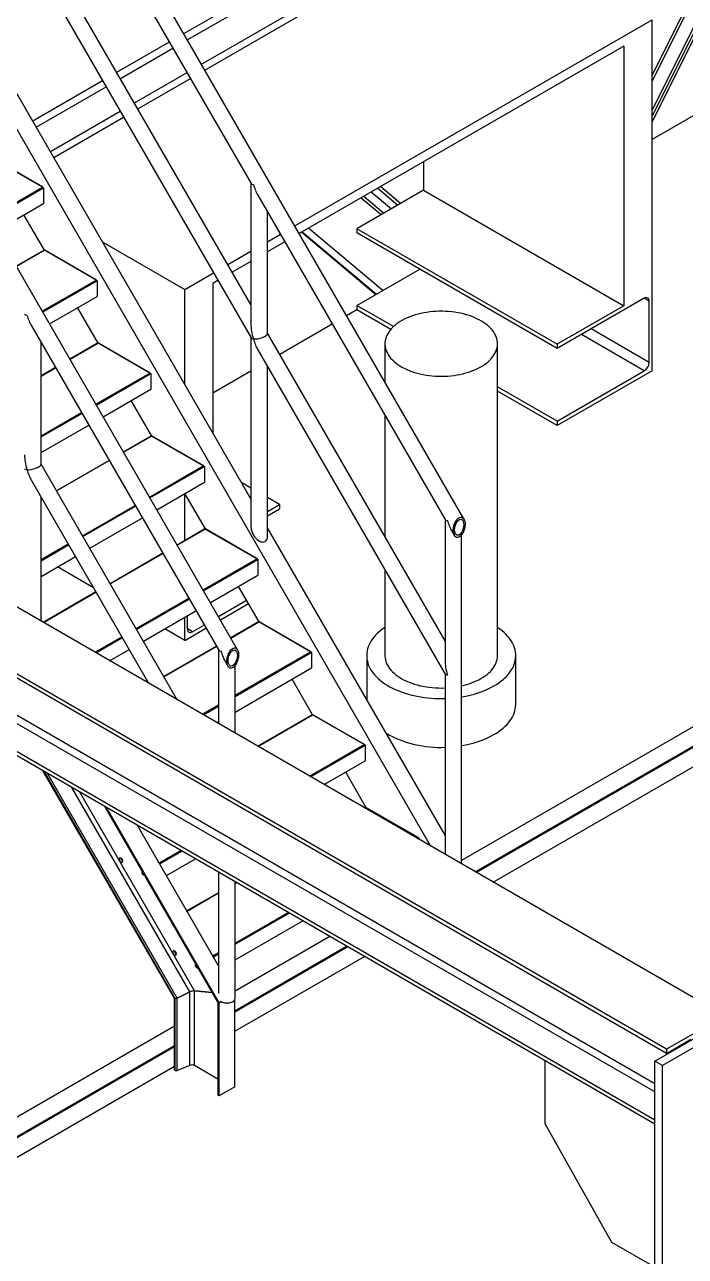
# Model space of a CAD drawing. Header units: inches. Extents: x -1490 to 2215, y -1057 to 1547.
# Drawn here: x -1198.8 to -1146.5, y 1190.7 to 1288.3 of the extents above; entities that cross this region are included whole.
import ezdxf

# ---------------------------------------------------------------- set-up
doc = ezdxf.new("R2010")
doc.units = ezdxf.units.IN
doc.header["$MEASUREMENT"] = 0

msp = doc.modelspace()

# ---------------------------------------------------------------- linework, layer by layer
at = {"color": 7, "linetype": 'Continuous', "lineweight": 25}
for p, q in [((-1186.202, 1287.554), (-1151.971, 1307.316)), ((-1185.919, 1287.064), (-1151.688, 1306.826)), ((-1184.798, 1285.123), (-1150.567, 1304.885)), ((-1184.533, 1284.664), (-1150.302, 1304.425)), ((-1164, 1249.099), (-1192.491, 1298.448)), ((-1193.63, 1297.79), (-1180.87, 1275.688)), ((-1180.879, 1266.087), (-1197.23, 1294.406)), ((-1198.211, 1293.477), (-1180.87, 1263.44)), ((-1144.252, 1293.946), (-1149.1, 1284.269)), ((-1144.126, 1293.728), (-1149.1, 1283.799)), ((-1143.511, 1292.663), (-1149.1, 1281.506)), ((-1143.385, 1292.445), (-1149.1, 1281.037)), ((-1143.263, 1292.234), (-1149.1, 1280.582)), ((-1177.404, 1272.315), (-1149.1, 1288.655)), ((-1149.1, 1260.847), (-1149.1, 1288.655)), ((-1181.941, 1238.742), (-1210.432, 1288.091)), ((-1191.506, 1284.492), (-1187.341, 1286.897)), ((-1191.223, 1284.003), (-1187.058, 1286.407)), ((-1151.327, 1286.565), (-1177.056, 1271.713)), ((-1151.327, 1286.565), (-1151.327, 1265.991)), ((-1190.102, 1282.062), (-1185.937, 1284.466)), ((-1139.065, 1284.962), (-1149.1, 1279.168)), ((-1198.174, 1280.643), (-1192.645, 1283.835)), ((-1189.837, 1281.602), (-1185.672, 1284.007)), ((-1180.879, 1250.686), (-1199.535, 1282.999)), ((-1197.892, 1280.153), (-1192.362, 1283.345)), ((-1166.653, 1223.189), (-1200.772, 1282.284)), ((-1196.771, 1278.212), (-1191.241, 1281.404)), ((-1196.506, 1277.752), (-1190.976, 1280.945)), ((-1197.403, 1275.384), (-1201.497, 1277.748)), ((-1197.374, 1275.387), (-1201.468, 1277.75)), ((-1167.195, 1277.405), (-1167.195, 1275.152)), ((-1180.879, 1275.705), (-1180.879, 1264.549)), ((-1201.673, 1272.919), (-1197.403, 1275.384)), ((-1201.632, 1272.848), (-1197.362, 1275.313)), ((-1197.374, 1275.354), (-1197.362, 1275.361)), ((-1197.366, 1275.335), (-1197.342, 1275.349)), ((-1197.362, 1275.361), (-1197.362, 1275.337)), ((-1197.362, 1275.313), (-1197.321, 1275.337)), ((-1197.342, 1275.349), (-1197.321, 1275.337)), ((-1197.321, 1275.337), (-1197.321, 1274.098)), ((-1180.333, 1274.759), (-1165.492, 1249.054)), ((-1167.195, 1275.152), (-1172.485, 1272.098)), ((-1171.941, 1274.665), (-1170.353, 1273.329)), ((-1171.34, 1275.012), (-1169.752, 1273.676)), ((-1170.819, 1275.313), (-1169.231, 1273.977)), ((-1170.591, 1275.445), (-1169.003, 1274.108)), ((-1167.195, 1275.152), (-1151.327, 1265.991)), ((-1201.096, 1271.919), (-1197.321, 1274.098)), ((-1172.137, 1274.552), (-1170.549, 1273.216)), ((-1197.239, 1270.39), (-1198.865, 1273.207)), ((-1179.564, 1263.79), (-1179.564, 1273.427)), ((-1176.851, 1271.831), (-1170.97, 1266.881)), ((-1176.818, 1271.85), (-1170.937, 1266.9)), ((-1176.297, 1272.151), (-1170.415, 1267.201)), ((-1156.617, 1262.938), (-1172.485, 1272.098)), ((-1172.485, 1272.098), (-1172.485, 1271.761)), ((-1156.617, 1262.6), (-1172.485, 1271.761)), ((-1192.626, 1271.033), (-1186.126, 1267.28)), ((-1179.564, 1271.068), (-1178.543, 1271.658)), ((-1178.195, 1271.055), (-1179.564, 1270.265)), ((-1197.276, 1270.389), (-1199.478, 1269.118)), ((-1199.47, 1269.103), (-1197.247, 1270.386)), ((-1193.153, 1268.023), (-1197.247, 1270.386)), ((-1193.124, 1268.026), (-1197.218, 1270.389)), ((-1182.708, 1269.254), (-1180.879, 1270.309)), ((-1143.347, 1209.735), (-1247.247, 1269.715)), ((-1180.879, 1269.506), (-1182.36, 1268.651)), ((-1172.485, 1266.006), (-1167.501, 1268.884)), ((-1197.423, 1265.558), (-1193.153, 1268.023)), ((-1197.382, 1265.487), (-1193.112, 1267.952)), ((-1193.124, 1267.992), (-1193.112, 1267.999)), ((-1193.116, 1267.974), (-1193.092, 1267.988)), ((-1193.112, 1267.999), (-1193.112, 1267.976)), ((-1193.112, 1267.952), (-1193.071, 1267.976)), ((-1193.092, 1267.988), (-1193.071, 1267.976)), ((-1193.071, 1267.976), (-1193.071, 1266.737)), ((-1186.126, 1267.28), (-1183.846, 1268.596)), ((-1183.498, 1267.993), (-1183.899, 1267.762)), ((-1147.94, 1207.083), (-1251.84, 1267.063)), ((-1186.126, 1259.774), (-1186.126, 1267.28)), ((-1183.899, 1267.762), (-1183.899, 1255.916)), ((-1147.94, 1206.757), (-1251.84, 1266.737)), ((-1196.846, 1264.558), (-1193.071, 1266.737)), ((-1192.989, 1263.029), (-1194.615, 1265.846)), ((-1169.593, 1264.337), (-1172.485, 1266.006)), ((-1172.485, 1266.006), (-1172.485, 1265.669)), ((-1149.713, 1266.586), (-1156.617, 1262.6)), ((-1151.327, 1265.991), (-1156.617, 1262.938)), ((-1149.323, 1266.361), (-1149.713, 1266.586)), ((-1149.323, 1261.507), (-1149.323, 1266.361)), ((-1172.485, 1265.669), (-1173.296, 1265.2)), ((-1169.802, 1264.12), (-1172.485, 1265.669)), ((-1198.274, 1264.402), (-1183.433, 1238.697)), ((-1174.435, 1264.543), (-1178.6, 1262.139)), ((-1149.323, 1261.507), (-1153.917, 1264.159)), ((-1197.505, 1253.433), (-1197.505, 1263.07)), ((-1193.026, 1263.028), (-1195.228, 1261.757)), ((-1195.22, 1261.742), (-1192.997, 1263.025)), ((-1188.903, 1260.662), (-1192.997, 1263.025)), ((-1188.874, 1260.665), (-1192.968, 1263.028)), ((-1180.879, 1263.457), (-1180.879, 1248.498)), ((-1165.502, 1239.452), (-1179.564, 1263.809)), ((-1170.262, 1262.982), (-1170.262, 1259.945)), ((-1161.344, 1238.278), (-1161.344, 1262.982)), ((-1156.617, 1262.938), (-1156.617, 1262.6)), ((-1149.713, 1260.831), (-1154.697, 1263.709)), ((-1148.872, 1203.697), (-1249.913, 1262.027)), ((-1148.872, 1204.35), (-1249.63, 1262.517)), ((-1180.333, 1262.51), (-1165.492, 1236.806)), ((-1196.367, 1261.099), (-1197.505, 1260.442)), ((-1197.505, 1260.423), (-1196.359, 1261.085)), ((-1179.564, 1247.739), (-1179.564, 1261.179)), ((-1148.872, 1201.473), (-1251.84, 1260.915)), ((-1148.872, 1201.146), (-1251.84, 1260.588)), ((-1193.173, 1258.197), (-1188.903, 1260.662)), ((-1193.132, 1258.126), (-1188.862, 1260.591)), ((-1188.874, 1260.631), (-1188.862, 1260.638)), ((-1188.866, 1260.612), (-1188.842, 1260.626)), ((-1188.862, 1260.638), (-1188.862, 1260.615)), ((-1188.862, 1260.591), (-1188.821, 1260.615)), ((-1188.842, 1260.626), (-1188.821, 1260.615)), ((-1188.821, 1260.615), (-1188.821, 1259.376)), ((-1180.879, 1260.823), (-1183.899, 1259.08)), ((-1149.1, 1260.847), (-1156.617, 1256.508)), ((-1156.617, 1256.846), (-1149.713, 1260.831)), ((-1192.596, 1257.197), (-1188.821, 1259.376)), ((-1156.617, 1256.846), (-1161.344, 1259.575)), ((-1156.617, 1256.508), (-1161.344, 1259.238)), ((-1188.739, 1255.668), (-1190.365, 1258.485)), ((-1197.505, 1255.696), (-1194.312, 1257.54)), ((-1197.505, 1255.602), (-1194.271, 1257.469)), ((-1170.262, 1257.315), (-1170.262, 1247.697)), ((-1197.505, 1254.363), (-1193.734, 1256.54)), ((-1156.617, 1256.846), (-1156.617, 1256.508)), ((-1188.776, 1255.667), (-1190.978, 1254.396)), ((-1190.97, 1254.381), (-1188.747, 1255.664)), ((-1184.653, 1253.301), (-1188.747, 1255.664)), ((-1184.624, 1253.304), (-1188.718, 1255.667)), ((-1186.721, 1234.774), (-1197.505, 1253.452)), ((-1192.117, 1253.738), (-1196.282, 1251.334)), ((-1196.273, 1251.319), (-1192.109, 1253.723)), ((-1188.923, 1250.836), (-1184.653, 1253.301)), ((-1188.882, 1250.765), (-1184.612, 1253.23)), ((-1184.624, 1253.27), (-1184.612, 1253.277)), ((-1184.616, 1253.251), (-1184.592, 1253.265)), ((-1184.612, 1253.277), (-1184.612, 1253.253)), ((-1184.612, 1253.23), (-1184.571, 1253.253)), ((-1184.592, 1253.265), (-1184.571, 1253.253)), ((-1184.571, 1253.253), (-1184.571, 1252.015)), ((-1198.274, 1252.153), (-1188.998, 1236.088)), ((-1188.346, 1249.836), (-1184.571, 1252.015)), ((-1180.879, 1251.552), (-1181.629, 1251.985)), ((-1197.505, 1240.999), (-1197.505, 1250.822)), ((-1197.421, 1250.676), (-1197.505, 1250.628)), ((-1197.505, 1250.608), (-1197.412, 1250.662)), ((-1186.126, 1247.382), (-1186.126, 1251.117)), ((-1184.489, 1248.307), (-1186.115, 1251.124)), ((-1178.609, 1250.242), (-1179.564, 1250.793)), ((-1179.564, 1249.69), (-1178.609, 1250.242)), ((-1178.609, 1250.242), (-1178.609, 1249.904)), ((-1194.227, 1247.774), (-1190.062, 1250.178)), ((-1194.186, 1247.703), (-1190.021, 1250.107)), ((-1179.564, 1249.353), (-1178.609, 1249.904)), ((-1193.649, 1246.774), (-1189.484, 1249.178)), ((-1184.526, 1248.306), (-1186.728, 1247.034)), ((-1186.72, 1247.02), (-1184.497, 1248.303)), ((-1180.403, 1245.939), (-1184.497, 1248.303)), ((-1180.374, 1245.942), (-1184.468, 1248.306)), ((-1165.502, 1224.052), (-1179.564, 1248.409)), ((-1165.502, 1249.071), (-1165.502, 1237.915)), ((-1164.956, 1248.124), (-1164.759, 1247.784)), ((-1119.057, 1248.087), (-1164.187, 1222.034)), ((-1164.187, 1221.765), (-1164.187, 1247.862)), ((-1197.505, 1245.882), (-1195.366, 1247.117)), ((-1197.505, 1245.787), (-1195.325, 1247.046)), ((-1187.867, 1246.377), (-1192.032, 1243.973)), ((-1192.023, 1243.958), (-1187.859, 1246.362)), ((-1163.105, 1221.14), (-1119.057, 1246.568)), ((-1119.057, 1246.454), (-1163.005, 1221.083)), ((-1197.505, 1244.548), (-1194.788, 1246.117)), ((-1184.673, 1243.475), (-1180.403, 1245.939)), ((-1184.632, 1243.404), (-1180.362, 1245.868)), ((-1180.374, 1245.909), (-1180.362, 1245.916)), ((-1180.366, 1245.89), (-1180.342, 1245.904)), ((-1180.362, 1245.916), (-1180.362, 1245.892)), ((-1180.362, 1245.868), (-1180.321, 1245.892)), ((-1180.342, 1245.904), (-1180.321, 1245.892)), ((-1180.321, 1245.892), (-1180.321, 1244.654)), ((-1193.365, 1243.652), (-1196.211, 1245.295)), ((-1184.096, 1242.475), (-1180.321, 1244.654)), ((-1170.262, 1245.067), (-1170.262, 1238.278)), ((-1161.69, 1220.324), (-1119.057, 1244.935)), ((-1180.239, 1240.945), (-1181.865, 1243.762)), ((-1193.171, 1243.315), (-1197.344, 1240.906)), ((-1197.327, 1240.896), (-1193.162, 1243.3)), ((-1189.977, 1240.413), (-1185.812, 1242.817)), ((-1189.936, 1240.342), (-1185.771, 1242.746)), ((-1181.219, 1242.643), (-1183.449, 1241.356)), ((-1189.399, 1239.413), (-1185.234, 1241.817)), ((-1185.903, 1240.389), (-1185.903, 1241.431)), ((-1183.303, 1241.102), (-1181.073, 1242.39)), ((-1186.126, 1239.473), (-1186.126, 1241.303)), ((-1184.588, 1240.698), (-1185.513, 1240.164)), ((-1180.276, 1240.944), (-1182.478, 1239.673)), ((-1182.47, 1239.658), (-1180.247, 1240.942)), ((-1176.153, 1238.578), (-1180.247, 1240.942)), ((-1176.124, 1238.581), (-1180.218, 1240.944)), ((-1193.233, 1238.533), (-1191.116, 1239.755)), ((-1193.151, 1238.486), (-1191.075, 1239.684)), ((-1186.126, 1239.473), (-1187.71, 1240.388)), ((-1186.126, 1239.473), (-1184.442, 1240.445)), ((-1185.513, 1240.164), (-1185.903, 1240.389)), ((-1192.078, 1237.866), (-1190.538, 1238.755)), ((-1183.617, 1239.016), (-1187.782, 1236.611)), ((-1187.773, 1236.597), (-1183.609, 1239.001)), ((-1183.443, 1238.714), (-1183.443, 1232.881)), ((-1182.128, 1235.129), (-1176.153, 1238.578)), ((-1182.128, 1235.035), (-1176.112, 1238.507)), ((-1176.124, 1238.548), (-1176.112, 1238.555)), ((-1176.116, 1238.529), (-1176.092, 1238.543)), ((-1176.112, 1238.555), (-1176.112, 1238.531)), ((-1176.112, 1238.507), (-1176.071, 1238.531)), ((-1176.092, 1238.543), (-1176.071, 1238.531)), ((-1176.071, 1238.531), (-1176.071, 1237.292)), ((-1182.896, 1237.767), (-1182.7, 1237.427)), ((-1171.709, 1238.278), (-1171.709, 1234.802)), ((-1159.898, 1234.42), (-1159.898, 1238.278)), ((-1182.128, 1232.122), (-1182.128, 1237.505)), ((-1182.128, 1233.796), (-1176.071, 1237.292)), ((-1165.502, 1236.822), (-1165.502, 1222.524)), ((-1175.989, 1233.584), (-1177.615, 1236.401)), ((-1184.732, 1233.626), (-1183.443, 1234.37)), ((-1184.65, 1233.578), (-1183.443, 1234.275)), ((-1183.578, 1232.959), (-1183.443, 1233.037)), ((-1176.026, 1233.583), (-1180.342, 1231.091)), ((-1180.325, 1231.082), (-1175.997, 1233.58)), ((-1171.903, 1231.217), (-1175.997, 1233.58)), ((-1171.874, 1231.22), (-1175.968, 1233.583)), ((-1176.232, 1228.718), (-1171.903, 1231.217)), ((-1176.15, 1228.671), (-1171.862, 1231.146)), ((-1171.874, 1231.186), (-1171.862, 1231.193)), ((-1171.866, 1231.168), (-1171.842, 1231.182)), ((-1171.862, 1231.193), (-1171.862, 1231.17)), ((-1171.862, 1231.146), (-1171.821, 1231.17)), ((-1171.842, 1231.182), (-1171.821, 1231.17)), ((-1171.821, 1231.17), (-1171.821, 1229.931)), ((-1175.077, 1228.052), (-1171.821, 1229.931)), ((-1186.939, 1211.12), (-1197.333, 1229.122)), ((-1186.871, 1211.113), (-1197.236, 1229.066)), ((-1186.729, 1211.143), (-1196.997, 1228.928)), ((-1171.739, 1226.223), (-1173.365, 1229.04)), ((-1185.718, 1211.629), (-1195.06, 1227.81)), ((-1185.344, 1211.708), (-1194.431, 1227.447)), ((-1192.464, 1226.312), (-1183.503, 1210.79)), ((-1183.472, 1210.777), (-1192.429, 1226.291)), ((-1183.404, 1210.77), (-1192.333, 1226.235)), ((-1171.776, 1226.222), (-1171.842, 1226.184)), ((-1171.825, 1226.174), (-1171.747, 1226.219)), ((-1167.653, 1223.856), (-1171.747, 1226.219)), ((-1167.624, 1223.859), (-1171.718, 1226.222)), ((-1183.443, 1213.695), (-1189.858, 1224.807)), ((-1167.731, 1223.811), (-1167.653, 1223.856)), ((-1167.649, 1223.764), (-1167.612, 1223.785)), ((-1167.624, 1223.825), (-1167.612, 1223.832)), ((-1167.616, 1223.806), (-1167.592, 1223.82)), ((-1167.612, 1223.832), (-1167.612, 1223.808)), ((-1167.612, 1223.785), (-1167.571, 1223.808)), ((-1167.592, 1223.82), (-1167.571, 1223.808)), ((-1167.571, 1223.808), (-1167.571, 1223.719)), ((-1188.145, 1221.841), (-1186.433, 1222.829)), ((-1188.104, 1221.77), (-1186.351, 1222.782)), ((-1187.568, 1220.841), (-1185.278, 1222.163)), ((-1183.443, 1221.103), (-1183.443, 1211.507)), ((-1182.128, 1211.127), (-1182.128, 1220.344)), ((-1182.043, 1220.295), (-1182.128, 1220.246)), ((-1182.128, 1220.227), (-1182.026, 1220.285)), ((-1183.443, 1219.487), (-1185.951, 1218.039)), ((-1185.942, 1218.024), (-1183.443, 1219.467)), ((-1182.128, 1215.5), (-1177.932, 1217.922)), ((-1182.128, 1215.405), (-1177.85, 1217.875)), ((-1182.128, 1214.167), (-1176.777, 1217.255)), ((-1182.166, 1210.136), (-1173.306, 1215.251)), ((-1173.206, 1215.194), (-1182.166, 1210.022)), ((-1174.621, 1216.01), (-1182.128, 1211.677)), ((-1183.895, 1214.479), (-1183.443, 1214.741)), ((-1183.854, 1214.408), (-1183.443, 1214.646)), ((-1182.166, 1208.503), (-1171.891, 1214.435)), ((-1186.729, 1211.143), (-1185.718, 1211.629)), ((-1185.718, 1211.629), (-1186.729, 1211.143)), ((-1185.718, 1205.804), (-1185.718, 1211.629)), ((-1185.344, 1211.708), (-1183.954, 1211.571)), ((-1185.344, 1205.786), (-1185.344, 1211.708)), ((-1183.954, 1211.571), (-1185.344, 1211.708)), ((-1186.939, 1211.12), (-1186.871, 1211.113)), ((-1186.939, 1205.433), (-1186.939, 1211.12)), ((-1186.871, 1211.113), (-1186.939, 1211.12)), ((-1186.871, 1205.394), (-1186.871, 1211.113)), ((-1186.729, 1205.387), (-1186.729, 1211.143)), ((-1183.504, 1210.792), (-1183.504, 1203.477)), ((-1183.472, 1203.432), (-1183.472, 1210.777)), ((-1183.472, 1210.777), (-1183.404, 1210.77)), ((-1183.404, 1210.77), (-1183.472, 1210.777)), ((-1183.404, 1210.77), (-1183.25, 1210.859)), ((-1183.25, 1210.859), (-1183.404, 1210.77)), ((-1183.404, 1203.392), (-1183.404, 1210.77)), ((-1182.166, 1204.107), (-1182.166, 1210.999)), ((-1148.872, 1206.137), (-1141.709, 1210.272)), ((-1143.347, 1209.735), (-1147.94, 1207.083)), ((-1186.939, 1208.899), (-1209.314, 1195.982)), ((-1208.647, 1194.849), (-1186.939, 1207.381)), ((-1145.29, 1207.507), (-1148.267, 1205.788)), ((-1147.94, 1206.757), (-1146.013, 1207.869)), ((-1186.939, 1207.266), (-1208.597, 1194.764)), ((-1147.94, 1207.083), (-1147.94, 1206.757)), ((-1207.93, 1193.63), (-1186.939, 1205.748)), ((-1186.871, 1205.394), (-1186.939, 1205.433)), ((-1185.718, 1205.804), (-1186.729, 1205.387)), ((-1183.504, 1204.724), (-1185.344, 1205.786)), ((-1157.576, 1201.167), (-1157.576, 1206.171)), ((-1148.267, 1205.788), (-1148.872, 1206.137)), ((-1148.872, 929.403), (-1148.872, 1206.137)), ((-1148.267, 929.054), (-1148.267, 1205.788)), ((-1183.404, 1203.392), (-1183.472, 1203.432)), ((-1182.166, 1204.107), (-1183.404, 1203.392)), ((-1152.273, 1191.778), (-1157.576, 1201.167)), ((-1148.872, 1189.814), (-1152.273, 1191.778))]:
    msp.add_line(p, q, dxfattribs=at)
at = {"color": 7, "linetype": 'Continuous', "lineweight": 25, "flags": 128}
for points in [[(-1162.65, 1261.162), (-1162.48, 1261.266), (-1162.32, 1261.375), (-1162.171, 1261.489), (-1162.033, 1261.608), (-1161.906, 1261.731), (-1161.792, 1261.858), (-1161.69, 1261.989), (-1161.6, 1262.122), (-1161.524, 1262.258), (-1161.461, 1262.397), (-1161.412, 1262.537), (-1161.375, 1262.678), (-1161.353, 1262.821), (-1161.345, 1262.964), (-1161.35, 1263.107), (-1161.369, 1263.25), (-1161.401, 1263.392), (-1161.448, 1263.532), (-1161.507, 1263.671), (-1161.58, 1263.808), (-1161.666, 1263.942), (-1161.765, 1264.073), (-1161.876, 1264.201), (-1162, 1264.325), (-1162.135, 1264.445), (-1162.282, 1264.561), (-1162.439, 1264.671), (-1162.607, 1264.776), (-1162.784, 1264.876), (-1162.972, 1264.97), (-1163.167, 1265.058), (-1163.371, 1265.139), (-1163.583, 1265.214), (-1163.801, 1265.282), (-1164.025, 1265.342), (-1164.255, 1265.396), (-1164.49, 1265.442), (-1164.729, 1265.48), (-1164.971, 1265.511), (-1165.216, 1265.533), (-1165.463, 1265.548), (-1165.71, 1265.555), (-1165.958, 1265.554), (-1166.205, 1265.545), (-1166.452, 1265.528), (-1166.696, 1265.504), (-1166.937, 1265.471), (-1167.175, 1265.431), (-1167.409, 1265.383), (-1167.637, 1265.328), (-1167.86, 1265.265), (-1168.077, 1265.196), (-1168.287, 1265.119), (-1168.489, 1265.036), (-1168.682, 1264.947), (-1168.867, 1264.852), (-1169.042, 1264.751), (-1169.208, 1264.644), (-1169.362, 1264.532), (-1169.506, 1264.416), (-1169.638, 1264.295), (-1169.759, 1264.169), (-1169.867, 1264.041), (-1169.963, 1263.909), (-1170.045, 1263.774), (-1170.115, 1263.636), (-1170.171, 1263.497), (-1170.214, 1263.356), (-1170.244, 1263.214), (-1170.259, 1263.071), (-1170.261, 1262.928), (-1170.249, 1262.785), (-1170.223, 1262.643), (-1170.183, 1262.502), (-1170.13, 1262.362), (-1170.064, 1262.224), (-1169.985, 1262.088), (-1169.892, 1261.956), (-1169.787, 1261.826), (-1169.67, 1261.7), (-1169.54, 1261.578), (-1169.399, 1261.46), (-1169.247, 1261.347), (-1169.085, 1261.239), (-1168.912, 1261.137), (-1168.729, 1261.04), (-1168.538, 1260.949), (-1168.338, 1260.864), (-1168.13, 1260.786), (-1167.915, 1260.715), (-1167.694, 1260.651), (-1167.466, 1260.594), (-1167.234, 1260.544), (-1166.997, 1260.502), (-1166.756, 1260.467), (-1166.513, 1260.441), (-1166.267, 1260.422), (-1166.02, 1260.411), (-1165.772, 1260.408), (-1165.524, 1260.413), (-1165.277, 1260.426), (-1165.032, 1260.447), (-1164.789, 1260.475), (-1164.55, 1260.512), (-1164.314, 1260.556), (-1164.083, 1260.607), (-1163.857, 1260.666), (-1163.637, 1260.732), (-1163.423, 1260.805), (-1163.218, 1260.885), (-1163.02, 1260.971), (-1162.83, 1261.063), (-1162.65, 1261.162)], [(-1170.262, 1240.513), (-1170.362, 1240.444), (-1170.538, 1240.315), (-1170.703, 1240.18), (-1170.857, 1240.041), (-1170.999, 1239.898), (-1171.128, 1239.752), (-1171.245, 1239.601), (-1171.35, 1239.448), (-1171.441, 1239.292), (-1171.519, 1239.134), (-1171.584, 1238.973), (-1171.636, 1238.811), (-1171.674, 1238.648), (-1171.698, 1238.484), (-1171.708, 1238.319), (-1171.705, 1238.154), (-1171.687, 1237.99), (-1171.656, 1237.826), (-1171.612, 1237.663), (-1171.554, 1237.502), (-1171.482, 1237.342), (-1171.397, 1237.185), (-1171.299, 1237.03), (-1171.188, 1236.879), (-1171.065, 1236.73), (-1170.929, 1236.585), (-1170.782, 1236.444), (-1170.622, 1236.307), (-1170.452, 1236.175), (-1170.27, 1236.048), (-1170.079, 1235.926), (-1169.877, 1235.81), (-1169.665, 1235.699), (-1169.445, 1235.594), (-1169.216, 1235.496), (-1168.979, 1235.404), (-1168.735, 1235.318), (-1168.484, 1235.24), (-1168.227, 1235.169), (-1167.964, 1235.105), (-1167.696, 1235.048), (-1167.423, 1234.999), (-1167.147, 1234.958), (-1166.868, 1234.924), (-1166.586, 1234.899), (-1166.302, 1234.881), (-1166.017, 1234.871), (-1165.732, 1234.869), (-1165.502, 1234.873)], [(-1161.627, 1235.867), (-1161.43, 1235.986), (-1161.244, 1236.111), (-1161.068, 1236.241), (-1160.903, 1236.375), (-1160.749, 1236.514), (-1160.608, 1236.657), (-1160.478, 1236.804), (-1160.361, 1236.954), (-1160.256, 1237.107), (-1160.165, 1237.263), (-1160.087, 1237.422), (-1160.022, 1237.582), (-1159.97, 1237.744), (-1159.932, 1237.908), (-1159.908, 1238.072), (-1159.898, 1238.237), (-1159.901, 1238.401), (-1159.919, 1238.566), (-1159.95, 1238.73), (-1159.994, 1238.892), (-1160.053, 1239.054), (-1160.124, 1239.213), (-1160.209, 1239.37), (-1160.307, 1239.525), (-1160.418, 1239.677), (-1160.541, 1239.825), (-1160.677, 1239.97), (-1160.825, 1240.111), (-1160.984, 1240.248), (-1161.154, 1240.38), (-1161.336, 1240.507), (-1161.344, 1240.513)], [(-1170.262, 1238.278), (-1170.261, 1238.224), (-1170.249, 1238.081), (-1170.223, 1237.939), (-1170.183, 1237.798), (-1170.13, 1237.658), (-1170.064, 1237.52), (-1169.985, 1237.384), (-1169.892, 1237.252), (-1169.787, 1237.122), (-1169.67, 1236.996), (-1169.54, 1236.874), (-1169.399, 1236.756), (-1169.247, 1236.643), (-1169.085, 1236.535), (-1168.912, 1236.433), (-1168.729, 1236.336), (-1168.538, 1236.245), (-1168.338, 1236.16), (-1168.13, 1236.082), (-1167.915, 1236.011), (-1167.694, 1235.947), (-1167.466, 1235.89), (-1167.234, 1235.84), (-1166.997, 1235.798), (-1166.756, 1235.763), (-1166.513, 1235.737), (-1166.267, 1235.718), (-1166.02, 1235.707), (-1165.772, 1235.704), (-1165.524, 1235.709), (-1165.502, 1235.71)], [(-1162.65, 1236.458), (-1162.48, 1236.562), (-1162.32, 1236.671), (-1162.171, 1236.785), (-1162.033, 1236.904), (-1161.906, 1237.027), (-1161.792, 1237.154), (-1161.69, 1237.284), (-1161.6, 1237.418), (-1161.524, 1237.554), (-1161.461, 1237.693), (-1161.412, 1237.833), (-1161.375, 1237.974), (-1161.353, 1238.117), (-1161.345, 1238.26), (-1161.344, 1238.278)], [(-1161.627, 1232.009), (-1161.43, 1232.129), (-1161.244, 1232.253), (-1161.068, 1232.383), (-1160.903, 1232.517), (-1160.749, 1232.656), (-1160.608, 1232.799), (-1160.478, 1232.946), (-1160.361, 1233.096), (-1160.256, 1233.25), (-1160.165, 1233.406), (-1160.087, 1233.564), (-1160.022, 1233.725), (-1159.97, 1233.887), (-1159.932, 1234.05), (-1159.908, 1234.214), (-1159.898, 1234.379), (-1159.898, 1234.42)], [(-1191.175, 1221.919), (-1191.139, 1221.904), (-1191.106, 1221.901), (-1191.078, 1221.911), (-1191.057, 1221.933), (-1191.045, 1221.966), (-1191.042, 1222.006), (-1191.05, 1222.051), (-1191.066, 1222.097), (-1191.091, 1222.142), (-1191.122, 1222.182), (-1191.157, 1222.213), (-1191.193, 1222.234), (-1191.228, 1222.243), (-1191.258, 1222.239), (-1191.283, 1222.222), (-1191.3, 1222.195), (-1191.307, 1222.158), (-1191.305, 1222.115), (-1191.292, 1222.069), (-1191.272, 1222.023), (-1191.244, 1221.981), (-1191.21, 1221.945), (-1191.175, 1221.919)], [(-1186.925, 1214.557), (-1186.889, 1214.542), (-1186.856, 1214.54), (-1186.828, 1214.55), (-1186.807, 1214.572), (-1186.795, 1214.604), (-1186.792, 1214.644), (-1186.8, 1214.69), (-1186.816, 1214.736), (-1186.841, 1214.781), (-1186.872, 1214.82), (-1186.907, 1214.852), (-1186.943, 1214.873), (-1186.978, 1214.881), (-1187.008, 1214.877), (-1187.033, 1214.861), (-1187.05, 1214.834), (-1187.057, 1214.797), (-1187.055, 1214.754), (-1187.042, 1214.708), (-1187.022, 1214.662), (-1186.994, 1214.619), (-1186.96, 1214.584), (-1186.925, 1214.557)], [(-1183.25, 1210.859), (-1183.215, 1210.84), (-1183.138, 1210.807), (-1183.053, 1210.781), (-1182.963, 1210.762), (-1182.869, 1210.751), (-1182.773, 1210.748), (-1182.678, 1210.753), (-1182.584, 1210.766), (-1182.495, 1210.787), (-1182.412, 1210.815), (-1182.337, 1210.849), (-1182.272, 1210.89), (-1182.218, 1210.936), (-1182.175, 1210.985), (-1182.146, 1211.038), (-1182.13, 1211.093), (-1182.128, 1211.127)]]:
    msp.add_lwpolyline(points, dxfattribs=at)
at = {"color": 7, "linetype": 'Continuous', "lineweight": 25}
for centre, radius, start, end in [((-1197.387, 1275.365), 0.0253, 350.78596, 129.20329), ((-1197.451, 1275.309), 0.0891, 2.60548, 57.39452), ((-1197.264, 1270.363), 0.0292, 54.38242, 114.30712), ((-1197.23, 1270.363), 0.0292, 65.69288, 125.61758), ((-1193.137, 1268.003), 0.0253, 350.78596, 129.20329), ((-1193.201, 1267.948), 0.0891, 2.60548, 57.39452), ((-1149.562, 1266.397), 0.242, 351.31468, 128.67457), ((-1193.014, 1263.001), 0.0292, 54.38242, 114.30712), ((-1192.98, 1263.001), 0.0292, 65.69288, 125.61758), ((-1150.165, 1261.543), 0.843, 302.4764, 357.5236), ((-1188.887, 1260.642), 0.0253, 350.78596, 129.20329), ((-1188.951, 1260.587), 0.0891, 2.60548, 57.39452), ((-1188.764, 1255.64), 0.0292, 54.38242, 114.30712), ((-1188.73, 1255.64), 0.0292, 65.69288, 125.61758), ((-1184.637, 1253.281), 0.0253, 350.78596, 129.20329), ((-1184.701, 1253.226), 0.0891, 2.60548, 57.39452), ((-1184.514, 1248.279), 0.0292, 54.38242, 114.30712), ((-1184.48, 1248.279), 0.0292, 65.69288, 125.61758), ((-1180.387, 1245.92), 0.0253, 350.78596, 129.20329), ((-1180.451, 1245.864), 0.0891, 2.60548, 57.39452), ((-1180.264, 1240.918), 0.0292, 54.38242, 114.30712), ((-1180.23, 1240.918), 0.0292, 65.69288, 125.61758), ((-1185.664, 1240.353), 0.242, 171.31506, 308.67419), ((-1176.137, 1238.559), 0.0253, 350.78596, 129.20329), ((-1176.201, 1238.503), 0.0891, 2.60548, 57.39452), ((-1165.345, 1241.282), 5.526, 282.09852, 299.18532), ((-1165.309, 1242.512), 7.597, 278.49271, 298.98702), ((-1176.014, 1233.557), 0.0292, 54.38242, 114.30712), ((-1175.98, 1233.557), 0.0292, 65.69288, 125.61758), ((-1165.95, 1239.509), 8.506, 240.34104, 273.01885), ((-1165.309, 1238.655), 7.597, 278.49271, 298.98702), ((-1171.887, 1231.197), 0.0253, 350.78596, 129.20329), ((-1171.951, 1231.142), 0.0891, 2.60548, 57.39452), ((-1171.764, 1226.195), 0.0292, 54.38242, 114.30712), ((-1171.73, 1226.195), 0.0292, 65.69288, 125.61758), ((-1167.637, 1223.836), 0.0253, 350.78596, 129.20329), ((-1167.701, 1223.781), 0.0891, 2.60548, 57.39452), ((-1190.89, 1222.236), 0.283, 182.51276, 237.48186), ((-1190.889, 1222.237), 0.284, 182.60811, 237.83052), ((-1190.854, 1222.257), 0.3, 189.34327, 230.65135), ((-1189.306, 1221.105), 0.23, 154.89868, 244.09153), ((-1189.35, 1220.981), 0.101, 235.38208, 281.29084), ((-1186.64, 1214.875), 0.283, 182.51276, 237.48186), ((-1186.639, 1214.875), 0.284, 182.60809, 237.83053), ((-1186.604, 1214.895), 0.3, 189.34329, 230.65134), ((-1185.056, 1213.744), 0.23, 154.89868, 244.09153), ((-1185.1, 1213.62), 0.101, 235.38208, 281.29084), ((-1186.793, 1205.547), 0.172, 242.90379, 291.62505), ((-1185.551, 1205.383), 0.453, 62.90379, 111.62505), ((-1183.451, 1203.481), 0.0538, 184.74217, 246.57797)]:
    msp.add_arc(centre, radius, start, end, dxfattribs=at)
for centre, major_axis, ratio, start_param, end_param in [((-1180.222, 1275.881), (0.655, 0.176), 0.317765, 3.226533, 3.842051), ((-1180.222, 1275.881), (-0.424, 1.582), 0.317825, 1.655736, 2.271254), ((-1198.162, 1265.524), (0.655, 0.176), 0.317765, 3.226533, 3.842051), ((-1198.162, 1265.524), (-0.424, 1.582), 0.317825, 1.655736, 2.271254), ((-1180.222, 1263.633), (-0.424, 1.582), 0.317825, 0.870338, 1.655736), ((-1180.222, 1263.633), (0.655, 0.176), 0.317765, 3.226533, 3.842051), ((-1180.222, 1263.633), (0.655, 0.176), 0.317765, 3.842051, 6.198245), ((-1180.222, 1263.633), (-0.424, 1.582), 0.317825, 1.655736, 2.271254), ((-1198.162, 1253.276), (-0.424, 1.582), 0.317825, 0.870338, 1.655736), ((-1198.162, 1253.276), (0.655, 0.176), 0.317765, 3.842051, 6.198245), ((-1198.162, 1253.276), (0.655, 0.176), 0.317765, 3.226533, 3.842051), ((-1198.162, 1253.276), (-0.424, 1.582), 0.317825, 1.655736, 2.271254), ((-1180.222, 1248.119), (-0.465, 0.805), 0.577335, 0.785358, 3.141552), ((-1164.844, 1249.247), (0.655, 0.176), 0.317765, 3.226533, 3.842051), ((-1164.844, 1249.247), (-0.424, 1.582), 0.317825, 1.655736, 2.271254), ((-1180.222, 1248.119), (-0.465, 0.805), 0.577335, 3.141552, 3.92695), ((-1182.785, 1238.89), (0.655, 0.176), 0.317765, 3.226533, 3.842051), ((-1182.785, 1238.89), (-0.424, 1.582), 0.317825, 1.655736, 2.271254), ((-1164.844, 1236.999), (-0.424, 1.582), 0.317825, 0.870338, 1.655736), ((-1164.844, 1236.999), (0.655, 0.176), 0.317765, 3.226533, 3.842051), ((-1185.549, 1211.59), (0.289, 0.077), 0.317765, 0.700458, 2.106094), ((-1185.549, 1211.59), (0.289, 0.077), 0.317765, 0.700458, 2.106094), ((-1186.793, 1211.158), (0.11, 0.029), 0.317765, 3.842051, 5.247687), ((-1186.793, 1211.158), (0.11, 0.029), 0.317765, 3.842051, 5.247687), ((-1183.394, 1210.822), (0.11, 0.029), 0.317765, 3.226533, 3.842051), ((-1183.394, 1210.822), (0.11, 0.029), 0.317765, 3.226533, 3.842051)]:
    msp.add_ellipse(centre, major_axis=major_axis, ratio=ratio, start_param=start_param, end_param=end_param, dxfattribs=at)
for centre, major_axis in [((-1164.379, 1248.441), (0.214, 0.798)), ((-1164.379, 1248.441), (0.17, 0.636)), ((-1182.32, 1238.085), (0.214, 0.798)), ((-1182.32, 1238.085), (0.17, 0.636))]:
    msp.add_ellipse(centre, major_axis=major_axis, ratio=0.517638, dxfattribs=at)

doc.saveas('drawing.dxf')
